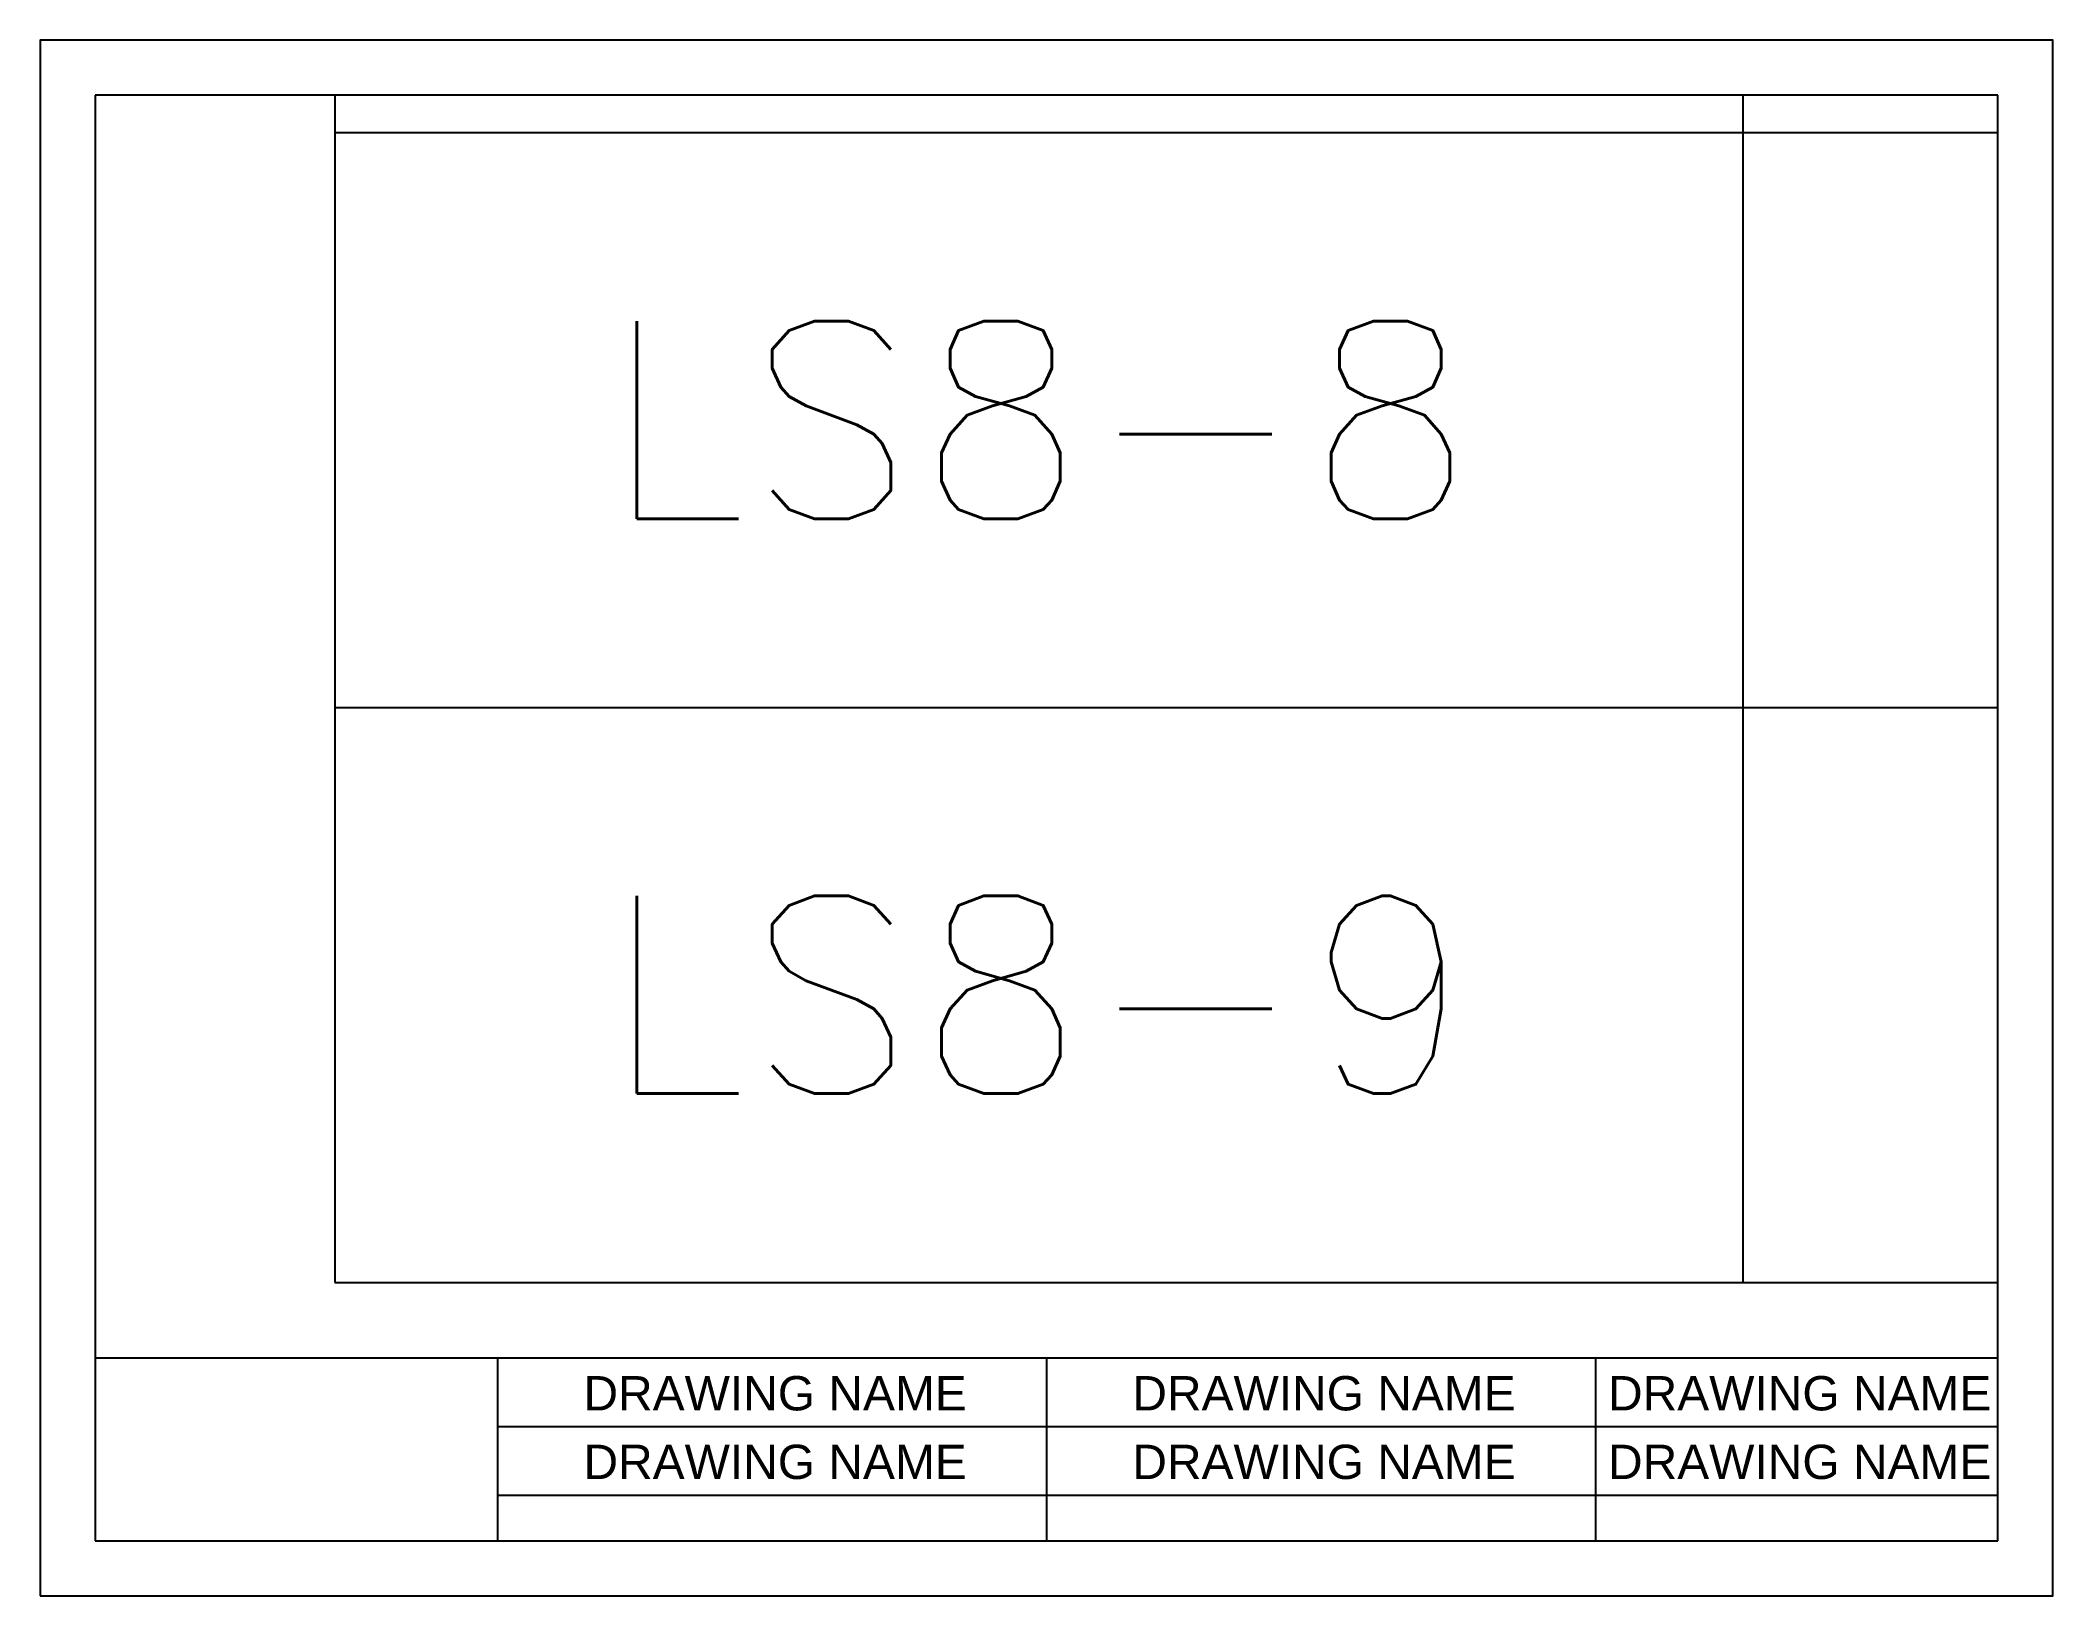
# Paper-space layout 'Layout1' of a CAD drawing. Header units: inches. Extents: x -0.2 to 10.8, y -0.2 to 8.3.
# The model-space entities are those that its viewports show. They can reach past a viewport. Long polylines and large blocks are cut down to what shows.
import ezdxf

# ---------------------------------------------------------------- set-up
doc = ezdxf.new("R2010")
doc.units = ezdxf.units.IN
doc.header["$MEASUREMENT"] = 0
doc.layers.add('Title Block', color=7, linetype='Continuous')
doc.styles.add('Roman', font='romans')
doc.styles.get("Standard").update_dxf_attribs({"font": 'arial.ttf'})

# ---------------------------------------------------------------- blocks, each defined once
blk = doc.blocks.new('*T182')
at = {"layer": 'Title Block', "color": 0, "linetype": 'ByBlock', "lineweight": -2, "transparency": 16777216}
for p, q in [((0, 0), (52.381, 0)), ((0, 0), (0, -39.263)), ((9.619, 0), (9.619, -39.263)), ((31.045, 0), (31.045, -39.263)), ((52.381, 0), (52.381, -39.263)), ((0, -3.926), (52.381, -3.926)), ((20.427, -3.926), (20.427, -39.263)), ((41.652, -3.926), (41.652, -39.263)), ((0, -7.853), (52.381, -7.853)), ((0, -11.779), (52.381, -11.779)), ((0, -15.705), (52.381, -15.705)), ((0, -19.631), (52.381, -19.631)), ((0, -23.558), (52.381, -23.558)), ((0, -27.484), (52.381, -27.484)), ((0, -31.41), (52.381, -31.41)), ((0, -35.336), (52.381, -35.336)), ((0, -39.263), (52.381, -39.263))]:
    blk.add_line(p, q, dxfattribs=at)
at = {"layer": 'Title Block', "color": 0, "lineweight": 15, "transparency": 16777216, "char_height": 1.35, "attachment_point": 5, "style": 'Roman'}
for s, insert, width in [('WEIGHT', (20.332, -1.963), 19.29913), ('INERTIA', (41.713, -1.963), 19.21009), ('kg.', (25.736, -5.889), 8.49107), ('kg.-m.2', (47.016, -5.889), 8.60296), ('MODEL', (4.81, -5.889), 7.49294), ('lb.', (15.023, -5.889), 8.68182), ('lb.-ft.2', (36.348, -5.889), 8.48088), ('1,235', (15.023, -9.816), 8.68182), ('LS8-2', (4.81, -9.816), 7.49294), ('560', (25.736, -9.816), 8.49107), ('21', (36.348, -9.816), 8.48088), ('0.44', (47.016, -9.816), 8.60296), ('1,517', (15.023, -13.742), 8.68182), ('LS8-3', (4.81, -13.742), 7.49294), ('688', (25.736, -13.742), 8.49107), ('31', (36.348, -13.742), 8.48088), ('1.29', (47.016, -13.742), 8.60296), ('1,799', (15.023, -17.668), 8.68182), ('LS8-4', (4.81, -17.668), 7.49294), ('816', (25.736, -17.668), 8.49107), ('41', (36.348, -17.668), 8.48088), ('1.71', (47.016, -17.668), 8.60296), ('2,081', (15.023, -21.594), 8.68182), ('LS8-5', (4.81, -21.594), 7.49294), ('944', (25.736, -21.594), 8.49107), ('51', (36.348, -21.594), 8.48088), ('2.14', (47.016, -21.594), 8.60296), ('2,363', (15.023, -25.521), 8.68182), ('1,072', (25.736, -25.521), 8.49107), ('LS8-6', (4.81, -25.521), 7.49294), ('61', (36.348, -25.521), 8.48088), ('2.56', (47.016, -25.521), 8.60296), ('2,646', (15.023, -29.447), 8.68182), ('1,200', (25.736, -29.447), 8.49107), ('LS8-7', (4.81, -29.447), 7.49294), ('71', (36.348, -29.447), 8.48088), ('2.98', (47.016, -29.447), 8.60296), ('2,928', (15.023, -33.373), 8.68182), ('1,328', (25.736, -33.373), 8.49107), ('LS8-8', (4.81, -33.373), 7.49294), ('81', (36.348, -33.373), 8.48088), ('3.41', (47.016, -33.373), 8.60296), ('3,210', (15.023, -37.299), 8.68182), ('1,456', (25.736, -37.299), 8.49107), ('LS8-9', (4.81, -37.299), 7.49294), ('91', (36.348, -37.299), 8.48088), ('3.85', (47.016, -37.299), 8.60296)]:
    blk.add_mtext(s, dxfattribs=dict(at, insert=insert, width=width))

msp = doc.modelspace()

# ---------------------------------------------------------------- block references
msp.add_blockref('*T182', (20.534, 50.458))

psp = doc.layouts.get("Layout1")

# ---------------------------------------------------------------- linework, layer by layer
for p, q in [((10.457, 7.956), (0.057, 7.956)), ((0.057, 7.956), (0.057, 0.056)), ((10.457, 0.056), (10.457, 7.956)), ((0.057, 1.056), (10.457, 1.056)), ((2.257, 1.056), (2.257, 0.056)), ((5.257, 1.056), (5.257, 0.056)), ((8.257, 1.056), (8.257, 0.056)), ((2.257, 0.681), (10.457, 0.681)), ((2.257, 0.306), (10.457, 0.306)), ((0.057, 0.056), (10.457, 0.056))]:
    psp.add_line(p, q)
psp.add_lwpolyline([(-0.243, -0.244), (10.757, -0.244), (10.757, 8.256), (-0.243, 8.256)], close=True)

# ---------------------------------------------------------------- texts
at = {"char_height": 0.1875, "attachment_point": 1}
for s, width, insert in [('\\pi0.46939;DRAWING NAME', 3, (2.257, 0.956)), ('\\pi0.46939;DRAWING NAME', 3, (5.257, 0.956)), ('\\pi0.06939;DRAWING NAME', 2.2, (8.257, 0.956)), ('\\pi0.46939;DRAWING NAME', 3, (2.257, 0.581)), ('\\pi0.46939;DRAWING NAME', 3, (5.257, 0.581)), ('\\pi0.06939;DRAWING NAME', 2.2, (8.257, 0.581))]:
    psp.add_mtext_dynamic_manual_height_columns(s, width=width, gutter_width=1, heights=[0], dxfattribs=dict(at, insert=insert))

# ---------------------------------------------------------------- viewports
at = {"layer": '0'}
psp.add_viewport(center=(5.257, 4.506), size=(10.4, 6.9), view_center_point=(25.395, 14.992), view_height=8.62409, dxfattribs=at)

doc.saveas('drawing.dxf')
